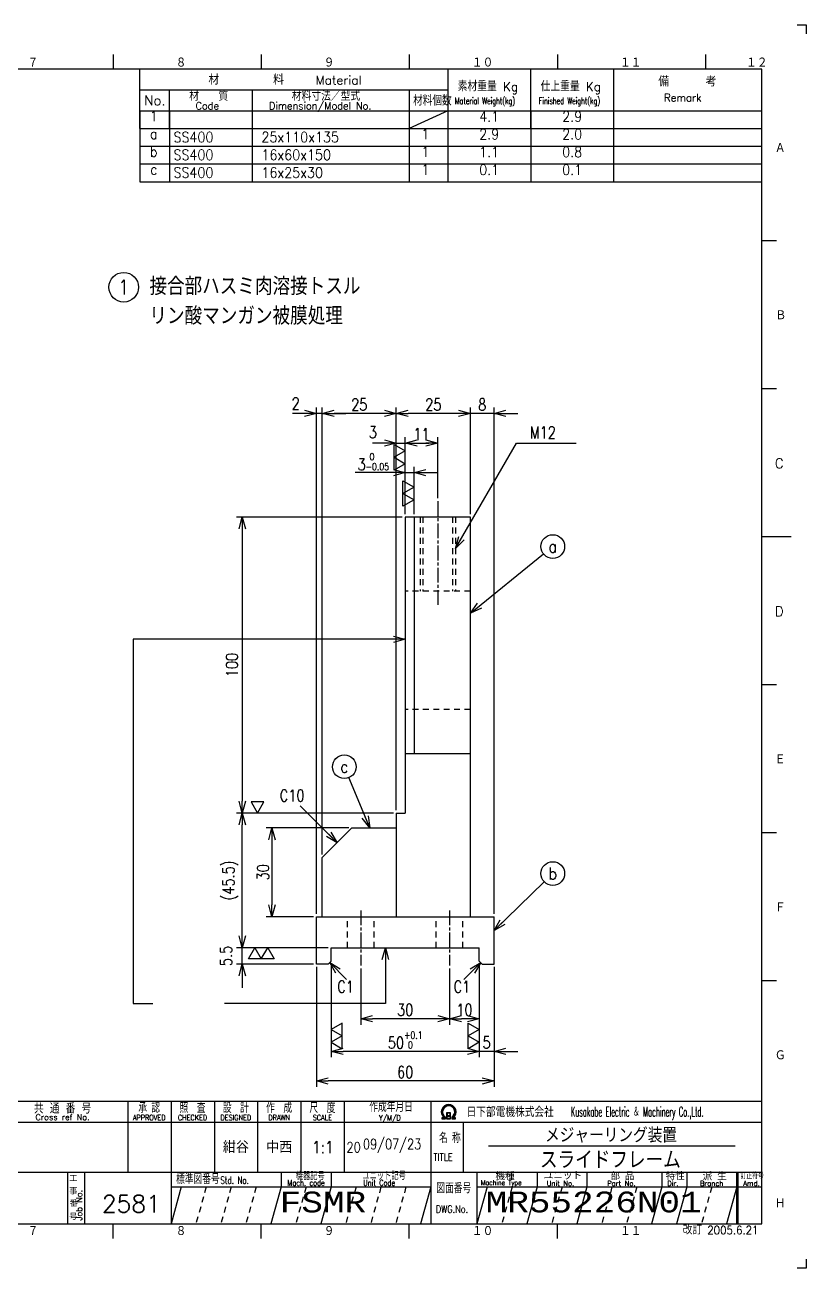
# Model space of a CAD drawing. Extents: x 0 to 594, y 0 to 420.
# Drawn here: x 330.2 to 594, y 0 to 420 of the extents above; entities that cross this region are included whole.
import ezdxf
from ezdxf.enums import TextEntityAlignment as Align

# ---------------------------------------------------------------- set-up
doc = ezdxf.new("R2010")
doc.units = 0
for name, pattern in [('GEN3A', [3.5, 2, -1.5]), ('GEN7A', [7.5, 5, -0.75, 1, -0.75]), ('HIDDEN2', [3.5, 2, -1.5])]:
    doc.linetypes.add(name, pattern=pattern)
doc.layers.get('0').update_dxf_attribs({"linetype": 'CONTINUOUS'})
doc.layers.get('DEFPOINTS').update_dxf_attribs({"linetype": 'CONTINUOUS'})
for name, color, linetype in [('2', 5, 'CONTINUOUS'), ('4', 3, 'CONTINUOUS'), ('5', 3, 'CONTINUOUS'), ('6', 52, 'CONTINUOUS'), ('7A', 4, 'GEN7A'), ('8', 1, 'CONTINUOUS'), ('9', 3, 'HIDDEN2'), ('RAHM2', 1, 'CONTINUOUS'), ('RAHM3', 52, 'CONTINUOUS')]:
    doc.layers.add(name, color=color, linetype=linetype)
doc.styles.add('DIMENSION', font='monotxt.shx', dxfattribs={"bigfont": 'bigfont.shx'})
doc.styles.get("Standard").update_dxf_attribs({"font": 'romans.shx', "width": 0.8, "bigfont": 'extfont.shx'})
doc.dimstyles.new('GEN-ISO', dxfattribs={"dimtxt": 4, "dimasz": 3, "dimexe": 2, "dimexo": 1, "dimgap": 1, "dimtad": 3, "dimdec": 3, "dimrnd": 0.001, "dimdsep": 46, "dimtxsty": 'Standard', "dimblk": 'OPEN30', "dimcen": 0, "dimclrt": 52, "dimadec": 0, "dimazin": 0, "dimtp": 0.1, "dimtm": 0.1, "dimtfac": 0.6, "dimtdec": 3, "dimtmove": 2, "dimatfit": 3, "dimldrblk": 'OPEN30', "dimfxl": 0, "dimarcsym": 0})

# ---------------------------------------------------------------- blocks, each defined once
blk = doc.blocks.new('1A2ﾌﾞﾋﾝ')
at = {"layer": 'RAHM2', "color": 5, "linetype": 'Continuous'}
for p, q in [((591, 420), (594, 420)), ((594, 420), (594, 417)), ((360, 410), (360, 405)), ((410, 410), (410, 405)), ((460, 410), (460, 405)), ((510, 410), (510, 405)), ((560, 410), (560, 405)), ((579, 405), (25, 405)), ((579, 15), (579, 405)), ((584, 347), (579, 347)), ((584, 347), (579, 347)), ((584, 297), (579, 297)), ((584, 297), (579, 297)), ((589, 247), (579, 247)), ((589, 247), (579, 247)), ((584, 197), (579, 197)), ((584, 197), (579, 197)), ((584, 147), (579, 147)), ((584, 147), (579, 147)), ((584, 97), (579, 97)), ((584, 97), (579, 97)), ((25, 15), (579, 15)), ((360, 10), (360, 15)), ((410, 10), (410, 15)), ((460, 10), (460, 15)), ((510, 10), (510, 15)), ((594, 0), (591, 0)), ((594, 3), (594, 0))]:
    blk.add_line(p, q, dxfattribs=at)
at = {"layer": 'RAHM2', "color": 7, "linetype": 'Continuous'}
for p, q in [((369, 385), (369, 405)), ((473, 405), (473, 385)), ((501, 385), (501, 405)), ((529, 405), (529, 385)), ((369, 398), (473, 398)), ((379, 385), (379, 398)), ((407, 398), (407, 385)), ((460, 398), (460, 385)), ((369, 391), (579, 391)), ((473, 391), (460, 385)), ((369, 385), (579, 385)), ((364.93, 56.26), (364.93, 32.42)), ((379.55, 56.26), (379.55, 15)), ((394.18, 56.26), (394.18, 32.42)), ((408.8, 56.26), (408.8, 32.42)), ((423.43, 56.26), (423.43, 32.42)), ((438.05, 56.26), (438.05, 32.42)), ((467.3, 56.26), (467.3, 15)), ((321.05, 49.26), (579, 49.26)), ((438.05, 49.26), (438.05, 32.42)), ((467.3, 49.26), (467.3, 49.26)), ((478.17, 49.26), (478.17, 32.42)), ((321.05, 32.42), (579, 32.42)), ((344.59, 32.42), (344.59, 15)), ((350.3, 32.42), (350.3, 15)), ((416.73, 32.42), (416.73, 27.42)), ((433.59, 32.42), (433.59, 27.42)), ((482.82, 32.42), (482.82, 15)), ((503.15, 32.42), (503.15, 27.42)), ((520, 32.42), (520, 27.42)), ((545.29, 32.42), (545.29, 27.42)), ((553.72, 32.42), (553.72, 27.42)), ((570.57, 15), (570.57, 32.42)), ((571.07, 15), (571.07, 32.42)), ((379.55, 27.42), (467.3, 27.42)), ((482.82, 27.42), (579, 27.42))]:
    blk.add_line(p, q, dxfattribs=at)
at = {"layer": 'RAHM2', "color": 3, "linetype": 'Continuous'}
for p, q in [((486.73, 41.35), (570.03, 41.35)), ((383.02, 27.42), (379.55, 15)), ((416.73, 27.42), (413.26, 15)), ((433.59, 27.42), (430.12, 15)), ((467.3, 27.42), (463.83, 15)), ((503.15, 27.42), (499.68, 15)), ((520, 27.42), (516.54, 15)), ((545.29, 27.42), (541.82, 15)), ((553.72, 27.42), (550.25, 15))]:
    blk.add_line(p, q, dxfattribs=at)
at = {"layer": 'RAHM2', "color": 3, "linetype": 'GEN3A'}
for p, q in [((391.44, 27.42), (387.98, 15)), ((399.87, 27.42), (396.41, 15)), ((408.3, 27.42), (404.84, 15)), ((425.16, 27.42), (421.69, 15)), ((442.01, 27.42), (438.55, 15)), ((450.44, 27.42), (446.98, 15)), ((458.87, 27.42), (455.41, 15)), ((494.72, 27.42), (491.25, 15)), ((511.57, 27.42), (508.11, 15)), ((528.43, 27.42), (524.97, 15)), ((536.86, 27.42), (533.39, 15)), ((562.14, 27.42), (558.68, 15))]:
    blk.add_line(p, q, dxfattribs=at)
at = {"layer": 'RAHM2', "color": 5, "linetype": 'Continuous'}
blk.add_lwpolyline([(579, 56.26), (321.05, 56.26), (321.05, 15)], dxfattribs=at)
at = {"layer": 'RAHM2', "color": 7, "linetype": 'Continuous'}
for points in [[(471.02, 50.4), (472.22, 50.4), (472.22, 51.01)], [(471.02, 50.58), (471.97, 50.58), (471.97, 50.91)], [(471.72, 50.82), (471.72, 50.75), (471.02, 50.75), (471.02, 50.4)], [(472.62, 52.51), (472.62, 50.4), (473.92, 50.4), (473.92, 52.51), (472.62, 52.51)], [(472.77, 52.36), (472.77, 51.53), (473.77, 51.53), (473.77, 52.36), (472.77, 52.36)], [(473.77, 51.38), (473.77, 50.55), (472.77, 50.55), (472.77, 51.38), (473.77, 51.38)], [(474.32, 50.98), (474.32, 50.4), (475.58, 50.4), (475.58, 50.75), (474.85, 50.75), (474.85, 50.8)], [(474.57, 50.87), (474.57, 50.58), (475.58, 50.58)]]:
    blk.add_lwpolyline(points, dxfattribs=at)
at = {"layer": 'RAHM2', "color": 3, "linetype": 'Continuous'}
for points in [[(486.29, 27.42), (482.82, 15)], [(570.57, 27.42), (570.57, 27.42), (567.11, 15)]]:
    blk.add_lwpolyline(points, dxfattribs=at)
at = {"layer": 'RAHM2', "color": 7, "linetype": 'Continuous'}
for radius, start, end in [(2.5, 308.2706, 230.8952), (2.28, 303.9949, 234.4013), (2.06, 299.8294, 238.4756)]:
    blk.add_arc((473.3, 52.76), radius, start, end, dxfattribs=at)
at = {"layer": '4', "width": 0.9}
blk.add_text('改訂 2005.6.21', height=2.8, dxfattribs=at).set_placement((577.91, 11.44), align=Align.RIGHT)
at = {"layer": 'RAHM2', "color": 5, "linetype": 'Continuous'}
for s, height, p in [('７', 3.31, (331.11, 405.6)), ('８', 3.31, (381.11, 405.6)), ('９', 3.31, (431.11, 405.6)), ('１０', 3.311, (481.11, 405.6)), ('１１', 3.311, (531.11, 405.6)), ('１２', 3.311, (573.72, 405.6)), ('Ａ', 3.31, (583.43, 376.71)), ('Ｂ', 3.31, (583.65, 320.24)), ('C', 3.31, (583.43, 270.24)), ('D', 3.31, (583.43, 220.24)), ('Ｅ', 3.31, (583.43, 170.24)), ('Ｆ', 3.31, (583.43, 120.24)), ('Ｇ', 3.31, (583.43, 70.24)), ('Ｈ', 3.31, (583.43, 20.24)), ('７', 3.31, (331.11, 10.87)), ('８', 3.31, (381.11, 10.87)), ('９', 3.31, (431.11, 10.87)), ('１０', 3.311, (481.11, 10.87)), ('１１', 3.311, (531.11, 10.87))]:
    blk.add_text(s, height=height, dxfattribs=at).set_placement(p)
at = {"layer": 'RAHM2', "color": 7, "linetype": 'Continuous'}
for s, height, p in [('材\u3000\u3000\u3000\u3000\u3000料', 3.311, (392.18, 399.82)), ('Material', 3, (428.34, 399.82)), ('素材重量 Kg', 3, (476.35, 397.63)), ('仕上重量 Kg', 3, (504.35, 397.63)), ('備     考', 3.311, (544.08, 399.21)), ('No.', 3.311, (370.5, 392.82)), ('材\u3000\u3000質', 3, (385.68, 394.39)), ('材料寸法／型式', 3, (420.33, 394.39)), ('Remark', 2.5, (546.03, 394.16)), ('Code', 2.4, (387.82, 391.45)), ('Dimension/Model No.', 2.4, (412.65, 391.45)), ('工', 2, (345.15, 29.24)), ('機種', 2.4, (489.08, 29.76)), ('ユニット', 2.4, (505.39, 29.96)), ('Unit No.', 1.7, (506.39, 27.76)), ('Part No.', 1.7, (526.81, 27.76)), ('部 品', 2.4, (527.93, 29.79)), ('特性', 2.4, (546.55, 29.78)), ('Dir.', 1.7, (547.09, 27.76)), ('Branch', 1.7, (558.13, 27.76)), ('派 生', 2.4, (559.06, 29.72)), ('Amd.', 1.7, (572.74, 27.76)), ('事', 2, (345.17, 24.92)), ('番', 2, (345.31, 20.76)), ('号', 2, (345.11, 16.28))]:
    blk.add_text(s, height=height, dxfattribs=at).set_placement(p)
for s, height, width, p in [('材料個数', 3, 0.8, (461.32, 392.79)), ('Material Weight(kg)', 2.2, 0.68, (475.37, 393.25)), ('Finished Weight(kg)', 2.2, 0.68, (503.74, 393.25)), ('作成年月日', 3, 0.7, (446.49, 52.82)), ('Kusakabe Electric ＆ Machinery Co.,Ltd.', 3.3108, 0.5, (514.56, 51.19)), ('Y/M/D', 1.8, 0.8, (449.79, 49.87)), ('20', 3.5, 0.8, (438.81, 39.08)), ('名 称', 3, 0.7, (470.06, 42.33)), ('TITLE', 2.5, 0.8, (468.18, 36.25)), ('標準図番号', 3, 0.7, (381.26, 28.44)), ('Std. No.', 2.5, 0.7, (396.23, 28.44)), ('Mach. code', 2, 0.7, (418.86, 27.83)), ('機器記号', 2.5, 0.7, (421.65, 29.77)), ('ユニット記号', 2.5, 0.7, (444.14, 29.85)), ('Unit Code', 2, 0.7, (444.45, 27.83)), ('Machine Type', 1.7, 0.9, (484.15, 28.05)), ('訂正符号', 2, 0.7, (571.87, 30.16)), ('図面番号', 3, 0.7, (469.15, 25.37))]:
    blk.add_text(s, height=height, dxfattribs=dict(at, width=width)).set_placement(p)
for s, height, p in [('共 通 番 号', 3, (342.93, 54.14)), ('Cross ref No.', 2, (342.93, 51.01))]:
    blk.add_text(s, height=height, dxfattribs=at).set_placement(p, align=Align.MIDDLE)
for s, height, width, p in [('承 認', 3, 0.7, (372.18, 54.35)), ('照  査', 3, 0.7, (386.8, 54.35)), ('設  計', 3, 0.7, (401.43, 54.35)), ('作  成', 3, 0.7, (416.05, 54.35)), ('尺  度', 3, 0.7, (430.67, 54.35)), ('APPROVED', 1.8, 0.8, (372.18, 50.85)), ('CHECKED', 1.8, 0.8, (386.8, 50.85)), ('DESIGNED', 1.8, 0.8, (401.43, 50.85)), ('DRAWN', 1.8, 0.8, (416.05, 50.85)), ('SCALE', 1.8, 0.8, (430.67, 50.85)), ('DWG.No.', 2.5, 0.8, (474.41, 19.96))]:
    blk.add_text(s, height=height, dxfattribs=dict(at, width=width)).set_placement(p, align=Align.MIDDLE)
at = {"layer": 'RAHM2', "color": 7, "linetype": 'Continuous', "width": 0.844147}
blk.add_text('日下部電機株式会社', height=3.311, dxfattribs=at).set_placement((479.35, 51.06), (508.79, 51.06), align=Align.FIT)
at = {"layer": 'RAHM2', "color": 7, "linetype": 'Continuous'}
blk.add_text('Job No.', height=2, rotation=90, dxfattribs=at).set_placement((349.5, 16.05))
at = {"layer": 'RAHM2', "color": 5, "linetype": 'Continuous', "width": 0.7}
for tag, p in [('HEADER3', (35, 392.01)), ('HEADER4', (54.75, 392)), ('HEADER15', (74.49, 392)), ('HEADER16', (94.43, 392))]:
    blk.add_attdef(tag, text='', height=6, dxfattribs=at).set_placement(p, align=Align.MIDDLE)
at = {"layer": 'RAHM2', "color": 7, "linetype": 'Continuous'}
blk.add_attdef('HEADER5', text='', height=2.5, dxfattribs=at).set_placement((63.69, 385.1), align=Align.BOTTOM_RIGHT)
for tag, height, width, p in [('HEADER25', 3.2, 0.63, (46.91, 45.38)), ('HEADER23', 3.33, 0.8, (71.4, 45.2)), ('HEADER24', 3.5, 0.8, (92.57, 45.22)), ('HEADER1', 5, 0.9, (528.12, 45.15)), ('HEADER7', 5, 0.8, (343.38, 40.8)), ('GEN-TITLE-SCA', 4, 0.85, (430.79, 40.85)), ('HEADER22', 3.2, 0.63, (46.91, 38.38)), ('HEADER20', 3.33, 0.8, (71.4, 38.2)), ('HEADER21', 3.5, 0.8, (92.57, 38.22)), ('HEADER2', 6, 0.9, (527.89, 36.68)), ('HEADER19', 3.2, 0.63, (46.91, 31.38)), ('HEADER17', 3.33, 0.8, (71.4, 31.2)), ('HEADER18', 3.5, 0.8, (92.57, 31.22)), ('HEADER11', 3.2, 0.63, (46.91, 24.38)), ('HEADER9', 3.33, 0.8, (71.4, 24.2)), ('HEADER10', 3.5, 0.8, (92.57, 24.22)), ('HEADER14', 3.31, 0.8, (295.54, 17.82))]:
    blk.add_attdef(tag, text='', height=height, dxfattribs=dict(at, width=width)).set_placement(p, align=Align.MIDDLE)
for tag, p in [('HEADER27', (401.45, 41.09)), ('HEADER26', (416.07, 41.09))]:
    blk.add_attdef(tag, text='', height=4, dxfattribs=at).set_placement(p, align=Align.MIDDLE)
at = {"layer": 'RAHM2', "color": 7, "linetype": 'Continuous', "width": 0.8}
blk.add_attdef('GEN-TITLE-DAT', text='', height=3.5, dxfattribs=at).set_placement((444.35, 39.1), align=Align.BOTTOM_LEFT)
at = {"layer": 'RAHM2', "color": 5, "linetype": 'Continuous', "style": 'DIMENSION', "width": 1.2}
for tag, p in [('HEADER13', (382.56, 16.75)), ('HEADER12', (416.26, 16.72)), ('GEN-TITLE-DWG', (485.79, 16.74))]:
    blk.add_attdef(tag, text='', height=7.02, dxfattribs=at).set_placement(p, align=Align.BOTTOM_LEFT)
at = {"layer": 'RAHM2', "color": 5, "linetype": 'Continuous', "style": 'DIMENSION'}
blk.add_attdef('HEADER8', text='', height=7.02, dxfattribs=at).set_placement((577.6, 16.71), align=Align.BOTTOM_RIGHT)
at = {"layer": 'RAHM2', "color": 5, "linetype": 'Continuous'}
blk.add_attdef('HEADER6', text='', height=5.8, dxfattribs=at).set_placement((376.09, 17.1), align=Align.BOTTOM_RIGHT)
blk = doc.blocks.new('_Open30')
at = {"color": 0, "linetype": 'ByBlock', "lineweight": -2}
for p, q in [((-1, 0.27), (0, 0)), ((0, 0), (-1, -0.27)), ((0, 0), (-1, 0))]:
    blk.add_line(p, q, dxfattribs=at)
blk = doc.blocks.new('*D26')
at = {"layer": '5', "color": 0, "lineweight": -2}
for p, q in [((457.62, 253.73), (401.62, 253.73)), ((403.62, 249.73), (403.62, 157.73)), ((454.62, 153.73), (401.62, 153.73))]:
    blk.add_line(p, q, dxfattribs=at)
at = {"layer": 'DEFPOINTS', "color": 0}
for p in [(458.62, 253.73), (403.62, 153.73), (455.62, 153.73)]:
    blk.add_point(p, dxfattribs=at)
at = {"layer": '5', "color": 0, "lineweight": -2, "xscale": 4, "yscale": 4, "zscale": 4}
for p, rotation in [((403.62, 253.73), 90), ((403.62, 153.73), 270)]:
    blk.add_blockref('_Open30', p, dxfattribs=dict(at, rotation=rotation))
at = {"layer": '5', "color": 52, "insert": (400.12, 203.73), "char_height": 4, "attachment_point": 5, "rotation": 90}
blk.add_mtext('100', dxfattribs=at)
blk = doc.blocks.new('*D27')
at = {"layer": '5', "color": 0, "lineweight": -2}
for p, q in [((428.62, 119.73), (428.62, 290.73)), ((424.62, 288.73), (420.62, 288.73)), ((430.62, 288.73), (428.62, 288.73)), ((434.62, 288.73), (438.62, 288.73))]:
    blk.add_line(p, q, dxfattribs=at)
at = {"layer": 'DEFPOINTS', "color": 0}
for p in [(428.62, 288.73), (430.62, 138.73), (428.62, 118.73)]:
    blk.add_point(p, dxfattribs=at)
at = {"layer": '5', "color": 0, "lineweight": -2, "xscale": 4, "yscale": 4, "zscale": 4}
blk.add_blockref('_Open30', (428.62, 288.73), dxfattribs=at)
at = {"layer": '5', "color": 0, "lineweight": -2, "xscale": 4, "yscale": 4, "zscale": 4, "rotation": 180}
blk.add_blockref('_Open30', (430.62, 288.73), dxfattribs=at)
at = {"layer": '5', "color": 52, "insert": (421.65, 292.09), "char_height": 4, "attachment_point": 5}
blk.add_mtext('2', dxfattribs=at)
blk = doc.blocks.new('*D28')
at = {"layer": '5', "color": 0, "lineweight": -2}
for p, q in [((430.62, 139.73), (430.62, 290.73)), ((451.62, 288.73), (434.62, 288.73))]:
    blk.add_line(p, q, dxfattribs=at)
at = {"layer": 'DEFPOINTS', "color": 0}
for p in [(430.62, 288.73), (455.62, 154.73), (430.62, 138.73)]:
    blk.add_point(p, dxfattribs=at)
at = {"layer": '5', "color": 0, "lineweight": -2, "xscale": 4, "yscale": 4, "zscale": 4, "rotation": 180}
blk.add_blockref('_Open30', (430.62, 288.73), dxfattribs=at)
at = {"layer": '5', "color": 0, "lineweight": -2, "xscale": 4, "yscale": 4, "zscale": 4}
blk.add_blockref('_Open30', (455.62, 288.73), dxfattribs=at)
at = {"layer": '5', "color": 52, "insert": (443.12, 291.73), "char_height": 4, "attachment_point": 5}
blk.add_mtext('25', dxfattribs=at)
blk = doc.blocks.new('*D29')
at = {"layer": '5', "color": 0, "lineweight": -2}
for p, q in [((455.62, 155.73), (455.62, 290.73)), ((476.62, 288.73), (459.62, 288.73))]:
    blk.add_line(p, q, dxfattribs=at)
at = {"layer": 'DEFPOINTS', "color": 0}
for p in [(455.62, 288.73), (480.62, 253.73), (455.62, 154.73)]:
    blk.add_point(p, dxfattribs=at)
at = {"layer": '5', "color": 0, "lineweight": -2, "xscale": 4, "yscale": 4, "zscale": 4, "rotation": 180}
blk.add_blockref('_Open30', (455.62, 288.73), dxfattribs=at)
at = {"layer": '5', "color": 0, "lineweight": -2, "xscale": 4, "yscale": 4, "zscale": 4}
blk.add_blockref('_Open30', (480.62, 288.73), dxfattribs=at)
at = {"layer": '5', "color": 52, "insert": (468.12, 291.73), "char_height": 4, "attachment_point": 5}
blk.add_mtext('25', dxfattribs=at)
blk = doc.blocks.new('*D30')
at = {"layer": '5', "color": 0, "lineweight": -2}
for p, q in [((480.62, 254.73), (480.62, 290.73)), ((488.62, 119.73), (488.62, 290.73)), ((476.62, 288.73), (472.62, 288.73)), ((488.62, 288.73), (480.62, 288.73)), ((492.62, 288.73), (496.62, 288.73))]:
    blk.add_line(p, q, dxfattribs=at)
at = {"layer": 'DEFPOINTS', "color": 0}
for p in [(480.62, 288.73), (480.62, 253.73), (488.62, 118.73)]:
    blk.add_point(p, dxfattribs=at)
at = {"layer": '5', "color": 0, "lineweight": -2, "xscale": 4, "yscale": 4, "zscale": 4}
blk.add_blockref('_Open30', (480.62, 288.73), dxfattribs=at)
at = {"layer": '5', "color": 0, "lineweight": -2, "xscale": 4, "yscale": 4, "zscale": 4, "rotation": 180}
blk.add_blockref('_Open30', (488.62, 288.73), dxfattribs=at)
at = {"layer": '5', "color": 52, "insert": (484.62, 291.73), "char_height": 4, "attachment_point": 5}
blk.add_mtext('8', dxfattribs=at)
blk = doc.blocks.new('*D31')
at = {"layer": '5', "color": 0, "lineweight": -2}
for p, q in [((451.62, 278.73), (447.62, 278.73)), ((455.62, 154.73), (455.62, 280.73)), ((455.62, 278.73), (458.62, 278.73)), ((458.62, 254.73), (458.62, 280.73)), ((462.62, 278.73), (466.62, 278.73))]:
    blk.add_line(p, q, dxfattribs=at)
at = {"layer": 'DEFPOINTS', "color": 0}
for p in [(458.62, 278.73), (458.62, 253.73), (455.62, 153.73)]:
    blk.add_point(p, dxfattribs=at)
at = {"layer": '5', "color": 0, "lineweight": -2, "xscale": 4, "yscale": 4, "zscale": 4}
blk.add_blockref('_Open30', (455.62, 278.73), dxfattribs=at)
at = {"layer": '5', "color": 0, "lineweight": -2, "xscale": 4, "yscale": 4, "zscale": 4, "rotation": 180}
blk.add_blockref('_Open30', (458.62, 278.73), dxfattribs=at)
at = {"layer": '5', "color": 52, "insert": (447.7, 282.38), "char_height": 4, "attachment_point": 5}
blk.add_mtext('3', dxfattribs=at)
blk = doc.blocks.new('*D32')
at = {"layer": '5', "color": 0, "lineweight": -2}
for p, q in [((428.62, 101.73), (428.62, 61.23)), ((488.62, 101.73), (488.62, 61.23)), ((484.62, 63.23), (432.62, 63.23))]:
    blk.add_line(p, q, dxfattribs=at)
at = {"layer": 'DEFPOINTS', "color": 0}
for p in [(428.62, 102.73), (488.62, 102.73), (428.62, 63.23)]:
    blk.add_point(p, dxfattribs=at)
at = {"layer": '5', "color": 0, "lineweight": -2, "xscale": 4, "yscale": 4, "zscale": 4, "rotation": 180}
blk.add_blockref('_Open30', (428.62, 63.23), dxfattribs=at)
at = {"layer": '5', "color": 0, "lineweight": -2, "xscale": 4, "yscale": 4, "zscale": 4}
blk.add_blockref('_Open30', (488.62, 63.23), dxfattribs=at)
at = {"layer": '5', "color": 52, "insert": (458.62, 66.23), "char_height": 4, "attachment_point": 5}
blk.add_mtext('60', dxfattribs=at)
blk = doc.blocks.new('*D33')
at = {"layer": '5', "color": 0, "lineweight": -2}
for p, q in [((473.62, 101.23), (473.62, 82.23)), ((483.62, 102.73), (483.62, 82.23)), ((479.62, 84.23), (477.62, 84.23))]:
    blk.add_line(p, q, dxfattribs=at)
at = {"layer": 'DEFPOINTS', "color": 0}
for p in [(473.62, 102.23), (483.62, 103.73), (473.62, 84.23)]:
    blk.add_point(p, dxfattribs=at)
at = {"layer": '5', "color": 0, "lineweight": -2, "xscale": 4, "yscale": 4, "zscale": 4, "rotation": 180}
blk.add_blockref('_Open30', (473.62, 84.23), dxfattribs=at)
at = {"layer": '5', "color": 0, "lineweight": -2, "xscale": 4, "yscale": 4, "zscale": 4}
blk.add_blockref('_Open30', (483.62, 84.23), dxfattribs=at)
at = {"layer": '5', "color": 52, "insert": (478.62, 87.23), "char_height": 4, "attachment_point": 5}
blk.add_mtext('10', dxfattribs=at)
blk = doc.blocks.new('*D34')
at = {"layer": '5', "color": 0, "lineweight": -2}
for p, q in [((483.62, 102.73), (483.62, 71.23)), ((488.62, 101.73), (488.62, 71.23)), ((479.62, 73.23), (475.62, 73.23)), ((488.62, 73.23), (483.62, 73.23)), ((492.62, 73.23), (496.62, 73.23))]:
    blk.add_line(p, q, dxfattribs=at)
at = {"layer": 'DEFPOINTS', "color": 0}
for p in [(483.62, 103.73), (488.62, 102.73), (483.62, 73.23)]:
    blk.add_point(p, dxfattribs=at)
at = {"layer": '5', "color": 0, "lineweight": -2, "xscale": 4, "yscale": 4, "zscale": 4}
blk.add_blockref('_Open30', (483.62, 73.23), dxfattribs=at)
at = {"layer": '5', "color": 0, "lineweight": -2, "xscale": 4, "yscale": 4, "zscale": 4, "rotation": 180}
blk.add_blockref('_Open30', (488.62, 73.23), dxfattribs=at)
at = {"layer": '5', "color": 52, "insert": (486.12, 76.23), "char_height": 4, "attachment_point": 5}
blk.add_mtext('5', dxfattribs=at)
blk = doc.blocks.new('*D35')
at = {"layer": '5', "color": 0, "lineweight": -2}
for p, q in [((433.62, 102.73), (433.62, 71.23)), ((483.62, 102.73), (483.62, 71.23)), ((479.62, 73.23), (437.62, 73.23))]:
    blk.add_line(p, q, dxfattribs=at)
at = {"layer": 'DEFPOINTS', "color": 0}
for p in [(433.62, 103.73), (483.62, 103.73), (433.62, 73.23)]:
    blk.add_point(p, dxfattribs=at)
at = {"layer": '5', "color": 0, "lineweight": -2, "xscale": 4, "yscale": 4, "zscale": 4, "rotation": 180}
blk.add_blockref('_Open30', (433.62, 73.23), dxfattribs=at)
at = {"layer": '5', "color": 0, "lineweight": -2, "xscale": 4, "yscale": 4, "zscale": 4}
blk.add_blockref('_Open30', (483.62, 73.23), dxfattribs=at)
at = {"layer": '5', "color": 52, "insert": (458.62, 77.03), "char_height": 4, "attachment_point": 5}
blk.add_mtext('50{\\H2.400000;\\S+0.1^  0;}', dxfattribs=at)
blk = doc.blocks.new('*D36')
at = {"layer": '5', "color": 0, "lineweight": -2}
for p, q in [((439.62, 148.73), (411.62, 148.73)), ((413.62, 144.73), (413.62, 122.73)), ((427.62, 118.73), (411.62, 118.73))]:
    blk.add_line(p, q, dxfattribs=at)
at = {"layer": 'DEFPOINTS', "color": 0}
for p in [(440.62, 148.73), (413.62, 118.73), (428.62, 118.73)]:
    blk.add_point(p, dxfattribs=at)
at = {"layer": '5', "color": 0, "lineweight": -2, "xscale": 4, "yscale": 4, "zscale": 4}
for p, rotation in [((413.62, 148.73), 90), ((413.62, 118.73), 270)]:
    blk.add_blockref('_Open30', p, dxfattribs=dict(at, rotation=rotation))
at = {"layer": '5', "color": 52, "insert": (410.62, 133.73), "char_height": 4, "attachment_point": 5, "rotation": 90}
blk.add_mtext('30', dxfattribs=at)
blk = doc.blocks.new('*D37')
at = {"layer": '5', "color": 0, "lineweight": -2}
for p, q in [((454.62, 153.73), (401.62, 153.73)), ((403.62, 112.23), (403.62, 149.73))]:
    blk.add_line(p, q, dxfattribs=at)
at = {"layer": 'DEFPOINTS', "color": 0}
for p in [(403.62, 153.73), (455.62, 153.73), (433.62, 108.23)]:
    blk.add_point(p, dxfattribs=at)
at = {"layer": '5', "color": 0, "lineweight": -2, "xscale": 4, "yscale": 4, "zscale": 4}
for p, rotation in [((403.62, 153.73), 90), ((403.62, 108.23), 270)]:
    blk.add_blockref('_Open30', p, dxfattribs=dict(at, rotation=rotation))
at = {"layer": '5', "color": 52, "insert": (399.58, 130.98), "char_height": 4, "attachment_point": 5, "rotation": 90}
blk.add_mtext('(45.5)', dxfattribs=at)
blk = doc.blocks.new('*D38')
at = {"layer": '5', "color": 0, "lineweight": -2}
for p, q in [((403.62, 112.23), (403.62, 116.23)), ((432.62, 108.23), (401.62, 108.23)), ((403.62, 102.73), (403.62, 108.23)), ((427.62, 102.73), (401.62, 102.73)), ((403.62, 98.73), (403.62, 94.73))]:
    blk.add_line(p, q, dxfattribs=at)
at = {"layer": 'DEFPOINTS', "color": 0}
for p in [(403.62, 108.23), (433.62, 108.23), (428.62, 102.73)]:
    blk.add_point(p, dxfattribs=at)
at = {"layer": '5', "color": 0, "lineweight": -2, "xscale": 4, "yscale": 4, "zscale": 4}
for p, rotation in [((403.62, 108.23), 270), ((403.62, 102.73), 90)]:
    blk.add_blockref('_Open30', p, dxfattribs=dict(at, rotation=rotation))
at = {"layer": '5', "color": 52, "insert": (398.12, 105.48), "char_height": 4, "attachment_point": 5, "rotation": 90}
blk.add_mtext('5.5', dxfattribs=at)
blk = doc.blocks.new('*D39')
at = {"layer": '5', "color": 0, "lineweight": -2}
for p, q in [((443.62, 101.23), (443.62, 82.23)), ((469.62, 84.23), (447.62, 84.23))]:
    blk.add_line(p, q, dxfattribs=at)
at = {"layer": 'DEFPOINTS', "color": 0}
for p in [(443.62, 102.23), (473.62, 102.23), (443.62, 84.23)]:
    blk.add_point(p, dxfattribs=at)
at = {"layer": '5', "color": 0, "lineweight": -2, "xscale": 4, "yscale": 4, "zscale": 4, "rotation": 180}
blk.add_blockref('_Open30', (443.62, 84.23), dxfattribs=at)
at = {"layer": '5', "color": 0, "lineweight": -2, "xscale": 4, "yscale": 4, "zscale": 4}
blk.add_blockref('_Open30', (473.62, 84.23), dxfattribs=at)
at = {"layer": '5', "color": 52, "insert": (458.62, 87.23), "char_height": 4, "attachment_point": 5}
blk.add_mtext('30', dxfattribs=at)
blk = doc.blocks.new('GENBALLOON1')
blk.add_circle((0, 0), 5)
at = {"flags": 1}
blk.add_attdef('GEN_PARENT', text='', height=2.5, dxfattribs=at).set_placement((0, 0), align=Align.MIDDLE)
blk.add_attdef('REF_NO', text='', height=3.5).set_placement((0, 0), align=Align.MIDDLE)
at = {"color": 7, "flags": 1}
for tag, p in [('5GENINF', (6.43, 0.96)), ('6GENINF', (6.43, 0.63)), ('7GENINF', (6.43, 0.3)), ('8GENINF', (6.43, -0.04)), ('9GENINF', (6.43, -0.37)), ('3GENINF', (6.43, -2.34)), ('4GENINF', (6.43, -2.67)), ('10GENINF', (6.43, -0.7)), ('11GENINF', (6.43, -1)), ('12GENINF', (6.43, -1.34)), ('13GENINF', (6.43, -1.67)), ('14GENINF', (6.43, -2)), ('15GENINF', (6.43, -3)), ('16GENINF', (6.43, -3.34)), ('17GENINF', (6.43, -3.7)), ('18GENINF', (6.43, -4.04)), ('19GENINF', (6.43, -4.37)), ('20GENINF', (6.43, -4.7)), ('21GENINF', (6.43, -5.04)), ('22GENINF', (6.43, -5.37))]:
    blk.add_attdef(tag, p, '', height=0.2, dxfattribs=at)
blk = doc.blocks.new('STDBUHIN')
at = {"color": 7}
for p, q in [((0, 0), (0, -6)), ((10, 0), (10, -6)), ((38, 0), (38, -6)), ((91, 0), (91, -6)), ((104, 0), (104, -6)), ((132, 0), (132, -6)), ((160, 0), (160, -6)), ((0, -6), (210, -6))]:
    blk.add_line(p, q, dxfattribs=at)
at = {"layer": 'RAHM3', "color": 7, "width": 0.9}
for tag, p in [('1GENST', (4.710911, -4.609434)), ('4GENST', (96.434633, -4.658422)), ('5GENST', (118, -4.729)), ('6GENST', (146, -4.729))]:
    blk.add_attdef(tag, text='', height=3.5, dxfattribs=at).set_placement(p, align=Align.BOTTOM_CENTER)
at = {"layer": 'RAHM3', "color": 7}
for tag, p, width in [('2GENST', (11.373533, -4.658422), 0.8), ('3GENST', (41.070972, -4.658422), 0.8), ('7GENST', (162.759538, -4.671383), 0.9)]:
    blk.add_attdef(tag, p, '', height=3.5, dxfattribs=dict(at, width=width))
blk = doc.blocks.new('*D40')
at = {"layer": '5', "color": 0, "lineweight": -2}
for p, q in [((458.62, 254.73), (458.62, 280.73)), ((462.62, 278.73), (465.62, 278.73)), ((469.62, 260.07), (469.62, 280.73))]:
    blk.add_line(p, q, dxfattribs=at)
at = {"layer": 'DEFPOINTS', "color": 0}
for p in [(469.62, 278.73), (469.62, 259.07), (458.62, 253.73)]:
    blk.add_point(p, dxfattribs=at)
at = {"layer": '5', "color": 0, "lineweight": -2, "xscale": 4, "yscale": 4, "zscale": 4, "rotation": 180}
blk.add_blockref('_Open30', (458.62, 278.73), dxfattribs=at)
at = {"layer": '5', "color": 0, "lineweight": -2, "xscale": 4, "yscale": 4, "zscale": 4}
blk.add_blockref('_Open30', (469.62, 278.73), dxfattribs=at)
at = {"layer": '5', "color": 52, "insert": (464.12, 281.73), "char_height": 4, "attachment_point": 5}
blk.add_mtext('11', dxfattribs=at)
blk = doc.blocks.new('*D41')
at = {"layer": '5', "color": 0, "lineweight": -2}
for p, q in [((458.62, 254.73), (458.62, 270.73)), ((461.62, 254.73), (461.62, 270.73)), ((454.62, 268.73), (450.62, 268.73)), ((458.62, 268.73), (461.62, 268.73)), ((465.62, 268.73), (469.62, 268.73))]:
    blk.add_line(p, q, dxfattribs=at)
at = {"layer": 'DEFPOINTS', "color": 0}
for p in [(461.62, 268.73), (458.62, 253.73), (461.62, 253.73)]:
    blk.add_point(p, dxfattribs=at)
at = {"layer": '5', "color": 0, "lineweight": -2, "xscale": 4, "yscale": 4, "zscale": 4}
blk.add_blockref('_Open30', (458.62, 268.73), dxfattribs=at)
at = {"layer": '5', "color": 0, "lineweight": -2, "xscale": 4, "yscale": 4, "zscale": 4, "rotation": 180}
blk.add_blockref('_Open30', (461.62, 268.73), dxfattribs=at)
at = {"layer": '5', "color": 52, "insert": (447.85, 272.42), "char_height": 4, "attachment_point": 5}
blk.add_mtext('3{\\H2.400000;\\S 0^ -0.05;}', dxfattribs=at)

msp = doc.modelspace()

# ---------------------------------------------------------------- linework, layer by layer
at = {"layer": '2'}
for p, q in [((458.6234, 253.7273), (458.6234, 153.7273)), ((480.6234, 253.7273), (458.6234, 253.7273)), ((461.6234, 253.7273), (461.6234, 173.7273)), ((480.6234, 118.7273), (480.6234, 253.7273)), ((480.6234, 173.7273), (458.6234, 173.7273)), ((455.6234, 153.7273), (455.6234, 118.7273)), ((455.6234, 153.7273), (458.6234, 153.7273)), ((440.6234, 148.7273), (430.6234, 138.7273)), ((440.6234, 148.7273), (455.6234, 148.7273)), ((430.6234, 118.7273), (430.6234, 138.7273)), ((428.6234, 118.7273), (488.6234, 118.7273)), ((428.6234, 102.7273), (428.6234, 118.7273)), ((488.6234, 102.7273), (488.6234, 118.7273)), ((433.6234, 108.2273), (483.6234, 108.2273)), ((433.6234, 103.7273), (433.6234, 108.2273)), ((483.6234, 103.7273), (483.6234, 108.2273)), ((432.6234, 102.7273), (428.6234, 102.7273)), ((433.6234, 103.7273), (432.6234, 102.7273)), ((483.6234, 103.7273), (484.6234, 102.7273)), ((484.6234, 102.7273), (488.6234, 102.7273))]:
    msp.add_line(p, q, dxfattribs=at)
at = {"layer": '5'}
for p, q in [((496.1872, 278.7273), (516.301, 278.7273)), ((450.6234, 268.7273), (441.6784, 268.7273))]:
    msp.add_line(p, q, dxfattribs=at)
at = {"layer": '7A'}
for p, q in [((469.6234, 259.075), (469.6234, 223.3365)), ((443.6234, 120.8512), (443.6234, 102.2273)), ((473.6234, 120.8512), (473.6234, 102.2273))]:
    msp.add_line(p, q, dxfattribs=at)
at = {"layer": '8'}
for points in [[(458.6234, 276.0903), (454.8734, 273.9253), (454.8734, 278.2553), (458.6234, 276.0903)], [(458.6234, 271.7603), (454.8734, 269.5953), (454.8734, 273.9253), (458.6234, 271.7603)], [(461.6234, 263.8472), (457.8734, 261.6822), (457.8734, 266.0122), (461.6234, 263.8472)], [(461.6234, 259.5172), (457.8734, 257.3522), (457.8734, 261.6822), (461.6234, 259.5172)], [(408.7725, 153.7273), (410.9375, 157.4773), (406.6075, 157.4773), (408.7725, 153.7273)], [(407.8695, 108.2273), (410.0345, 104.4773), (405.7045, 104.4773), (407.8695, 108.2273)], [(412.1995, 108.2273), (414.3645, 104.4773), (410.0345, 104.4773), (412.1995, 108.2273)], [(433.6234, 80.6316), (437.3734, 78.4666), (437.3734, 82.7966), (433.6234, 80.6316)], [(483.6234, 80.6316), (479.8734, 78.4666), (479.8734, 82.7966), (483.6234, 80.6316)], [(433.6234, 76.3016), (437.3734, 74.1366), (437.3734, 78.4666), (433.6234, 76.3016)], [(483.6234, 76.3016), (479.8734, 74.1366), (479.8734, 78.4666), (483.6234, 76.3016)]]:
    msp.add_lwpolyline(points, close=True, dxfattribs=at)
at = {"layer": '9'}
for p, q in [((463.6234, 253.7273), (463.6234, 228.7273)), ((464.6234, 253.7273), (464.6234, 228.7273)), ((474.6234, 253.7273), (474.6234, 228.7273)), ((475.6234, 253.7273), (475.6234, 228.7273)), ((480.6234, 228.7273), (458.6234, 228.7273)), ((480.6234, 188.7273), (458.6234, 188.7273)), ((439.1234, 108.2273), (439.1234, 118.7273)), ((448.1234, 108.2273), (448.1234, 118.7273)), ((469.1234, 108.2273), (469.1234, 118.7273)), ((478.1234, 108.2273), (478.1234, 118.7273))]:
    msp.add_line(p, q, dxfattribs=at)

# ---------------------------------------------------------------- block references
at = {"layer": '2'}
ref = msp.add_blockref('1A2ﾌﾞﾋﾝ', (0, 0), dxfattribs=at)
ref.add_attrib('GEN-TITLE-DWG', 'MR55226N01', dxfattribs={"layer": 'RAHM2', "color": 5, "linetype": 'Continuous', "height": 7.023, "style": 'DIMENSION', "width": 1.2}).set_placement((485.79, 16.7355), align=Align.BOTTOM_LEFT)
ref.add_attrib('GEN-TITLE-DAT', '09/07/23', dxfattribs={"layer": 'RAHM2', "color": 7, "linetype": 'Continuous', "height": 3.5, "width": 0.8}).set_placement((444.3535, 39.1023), align=Align.BOTTOM_LEFT)
ref.add_attrib('GEN-TITLE-SCA', '1:1', dxfattribs={"layer": 'RAHM2', "color": 7, "linetype": 'Continuous', "height": 4, "width": 0.85}).set_placement((430.7913, 40.8503), align=Align.MIDDLE)
ref.add_attrib('HEADER1', 'メジャーリング装置', dxfattribs={"layer": 'RAHM2', "color": 7, "linetype": 'Continuous', "height": 5, "width": 0.9}).set_placement((528.1224, 45.1474), align=Align.MIDDLE)
ref.add_attrib('HEADER2', 'スライドフレーム', dxfattribs={"layer": 'RAHM2', "color": 7, "linetype": 'Continuous', "height": 6, "width": 0.9}).set_placement((527.8944, 36.6784), align=Align.MIDDLE)
ref.add_attrib('HEADER6', '2581', dxfattribs={"layer": 'RAHM2', "color": 5, "linetype": 'Continuous', "height": 5.8}).set_placement((376.0883, 17.0998), align=Align.BOTTOM_RIGHT)
ref.add_attrib('HEADER12', 'FSMR', dxfattribs={"layer": 'RAHM2', "color": 5, "linetype": 'Continuous', "height": 7.023, "style": 'DIMENSION', "width": 1.2}).set_placement((416.2581, 16.7195), align=Align.BOTTOM_LEFT)
ref.add_attrib('HEADER27', '紺谷', dxfattribs={"layer": 'RAHM2', "color": 7, "linetype": 'Continuous', "height": 4}).set_placement((401.4495, 41.0902), align=Align.MIDDLE)
ref.add_attrib('HEADER26', '中西', dxfattribs={"layer": 'RAHM2', "color": 7, "linetype": 'Continuous', "height": 4}).set_placement((416.0739, 41.0902), align=Align.MIDDLE)
at = {"layer": '5'}
ref = msp.add_blockref('GENBALLOON1', (363.5637, 331.3743), dxfattribs=at)
ref.add_attrib('REF_NO', '1', dxfattribs={"color": 7, "height": 5, "width": 0.9}).set_placement((363.5637, 331.3743), align=Align.MIDDLE_CENTER)
ref = msp.add_blockref('GENBALLOON1', (508.4581, 243.7729), dxfattribs=dict(at, xscale=0.8, yscale=0.8, zscale=0.8))
ref.add_attrib('REF_NO', 'a', dxfattribs={"color": 7, "height": 4, "width": 0.9}).set_placement((508.4581, 243.7729), align=Align.MIDDLE_CENTER)
ref = msp.add_blockref('GENBALLOON1', (438.0641, 169.3835), dxfattribs=dict(at, xscale=0.8, yscale=0.8, zscale=0.8))
ref.add_attrib('REF_NO', 'c', dxfattribs={"color": 7, "height": 4, "width": 0.9}).set_placement((438.0641, 169.3835), align=Align.MIDDLE_CENTER)
ref = msp.add_blockref('GENBALLOON1', (508.4581, 133.3025), dxfattribs=dict(at, xscale=0.8, yscale=0.8, zscale=0.8))
ref.add_attrib('REF_NO', 'b', dxfattribs={"color": 7, "height": 4, "width": 0.9}).set_placement((508.4581, 133.3025), align=Align.MIDDLE_CENTER)
at = {"layer": 'RAHM2'}
msp.add_blockref('STDBUHIN', (369, 391), dxfattribs=at).add_auto_attribs({'1GENST': '1', '5GENST': '4.1', '6GENST': '2.9'})
ref = msp.add_blockref('STDBUHIN', (369, 385), dxfattribs=at)
ref.add_attrib('1GENST', 'a', dxfattribs={"layer": 'RAHM3', "color": 7, "height": 3.5, "width": 0.9}).set_placement((373.711, 380.3906), align=Align.BOTTOM_CENTER)
ref.add_attrib('2GENST', 'SS400', (380.3736, 380.3416), dxfattribs={"layer": 'RAHM3', "color": 7, "height": 3.5, "width": 0.9})
ref.add_attrib('3GENST', '25x110x135', (410.071, 380.3416), dxfattribs={"layer": 'RAHM3', "color": 7, "height": 3.5, "width": 0.9})
ref.add_attrib('4GENST', '1', dxfattribs={"layer": 'RAHM3', "color": 7, "height": 3.5, "width": 0.9}).set_placement((465.4347, 380.3416), align=Align.BOTTOM_CENTER)
ref.add_attrib('5GENST', '2.9', dxfattribs={"layer": 'RAHM3', "color": 7, "height": 3.5, "width": 0.9}).set_placement((487, 380.271), align=Align.BOTTOM_CENTER)
ref.add_attrib('6GENST', '2.0', dxfattribs={"layer": 'RAHM3', "color": 7, "height": 3.5, "width": 0.9}).set_placement((515, 380.271), align=Align.BOTTOM_CENTER)
ref = msp.add_blockref('STDBUHIN', (369, 379), dxfattribs=at)
ref.add_attrib('1GENST', 'b', dxfattribs={"layer": 'RAHM3', "color": 7, "height": 3.5, "width": 0.9}).set_placement((373.711, 374.3906), align=Align.BOTTOM_CENTER)
ref.add_attrib('2GENST', 'SS400', (380.3736, 374.3416), dxfattribs={"layer": 'RAHM3', "color": 7, "height": 3.5, "width": 0.9})
ref.add_attrib('3GENST', '16x60x150', (410.071, 374.3416), dxfattribs={"layer": 'RAHM3', "color": 7, "height": 3.5, "width": 0.9})
ref.add_attrib('4GENST', '1', dxfattribs={"layer": 'RAHM3', "color": 7, "height": 3.5, "width": 0.9}).set_placement((465.4347, 374.3416), align=Align.BOTTOM_CENTER)
ref.add_attrib('5GENST', '1.1', dxfattribs={"layer": 'RAHM3', "color": 7, "height": 3.5, "width": 0.9}).set_placement((487, 374.271), align=Align.BOTTOM_CENTER)
ref.add_attrib('6GENST', '0.8', dxfattribs={"layer": 'RAHM3', "color": 7, "height": 3.5, "width": 0.9}).set_placement((515, 374.271), align=Align.BOTTOM_CENTER)
ref = msp.add_blockref('STDBUHIN', (369, 373), dxfattribs=at)
ref.add_attrib('1GENST', 'c', dxfattribs={"layer": 'RAHM3', "color": 7, "height": 3.5, "width": 0.9}).set_placement((373.711, 368.3906), align=Align.BOTTOM_CENTER)
ref.add_attrib('2GENST', 'SS400', (380.3736, 368.3416), dxfattribs={"layer": 'RAHM3', "color": 7, "height": 3.5, "width": 0.9})
ref.add_attrib('3GENST', '16x25x30', (410.071, 368.3416), dxfattribs={"layer": 'RAHM3', "color": 7, "height": 3.5, "width": 0.9})
ref.add_attrib('4GENST', '1', dxfattribs={"layer": 'RAHM3', "color": 7, "height": 3.5, "width": 0.9}).set_placement((465.4347, 368.3416), align=Align.BOTTOM_CENTER)
ref.add_attrib('5GENST', '0.1', dxfattribs={"layer": 'RAHM3', "color": 7, "height": 3.5, "width": 0.9}).set_placement((487, 368.271), align=Align.BOTTOM_CENTER)
ref.add_attrib('6GENST', '0.1', dxfattribs={"layer": 'RAHM3', "color": 7, "height": 3.5, "width": 0.9}).set_placement((515, 368.271), align=Align.BOTTOM_CENTER)

# ---------------------------------------------------------------- texts
at = {"layer": '6'}
for s, height, width, p in [('接合部ハスミ肉溶接トスル', 6, 0.9, (372.2458, 328.6993)), ('リン酸マンガン被膜処理', 6, 0.9, (372.2458, 318.6993)), ('M12', 4, 0.8, (500.7157, 280.3092)), ('C10', 4, 0.8, (416.264, 157.6185)), ('C1', 4, 0.8, (435.6812, 93.0793)), ('C1', 4, 0.8, (474.9678, 93.0793))]:
    msp.add_text(s, height=height, dxfattribs=dict(at, width=width)).set_placement(p)

# ---------------------------------------------------------------- dimensions: what is measured, and where the dimension line sits
at = {"layer": '5'}
for base, p1, p2, override, picture, middle in [((428.6234, 288.7273), (430.6234, 138.7273), (428.6234, 118.7273), {"dimasz": 4, "dimse1": 1}, '*D27', (421.652, 292.0914)), ((458.6234, 278.7273), (455.6234, 153.7273), (458.6234, 253.7273), {"dimasz": 4}, '*D31', (447.6965, 282.3798)), ((461.6234, 268.7273), (458.6234, 253.7273), (461.6234, 253.7273), {"dimasz": 4, "dimgap": 1.5, "dimtol": 1, "dimtp": 0, "dimtm": 0.05}, '*D41', (447.8477, 272.4155))]:
    dim = msp.add_linear_dim(base=base, p1=p1, p2=p2, dimstyle='GEN-ISO', override=override, dxfattribs=at)
    dim.commit()
    dim.dimension.update_dxf_attribs({"geometry": picture, "text_midpoint": middle, "dimtype": 160})
for base, p1, p2, override, picture, middle in [((430.6234, 288.7273), (455.6234, 154.7273), (430.6234, 138.7273), {"dimasz": 4, "dimse1": 1}, '*D28', (443.1234, 291.7273)), ((455.6234, 288.7273), (480.6234, 253.7273), (455.6234, 154.7273), {"dimasz": 4, "dimse1": 1}, '*D29', (468.1234, 291.7273)), ((480.6234, 288.7273), (488.6234, 118.7273), (480.6234, 253.7273), {"dimasz": 4}, '*D30', (484.6234, 291.7273)), ((469.6234, 278.7273), (458.6234, 253.7273), (469.6234, 259.075), {"dimasz": 4}, '*D40', (464.1234, 281.7273)), ((428.6234, 63.2273), (488.6234, 102.7273), (428.6234, 102.7273), {"dimasz": 4}, '*D32', (458.6234, 66.2273)), ((433.6234, 73.2273), (483.6234, 103.7273), (433.6234, 103.7273), {"dimasz": 4, "dimtol": 1, "dimtm": 0}, '*D35', (458.6234, 77.0273)), ((443.6234, 84.2273), (473.6234, 102.2273), (443.6234, 102.2273), {"dimasz": 4, "dimse1": 1}, '*D39', (458.6234, 87.2273)), ((473.6234, 84.2273), (483.6234, 103.7273), (473.6234, 102.2273), {"dimasz": 4}, '*D33', (478.6234, 87.2273)), ((483.6234, 73.2273), (488.6234, 102.7273), (483.6234, 103.7273), {"dimasz": 4}, '*D34', (486.1234, 76.2273))]:
    dim = msp.add_linear_dim(base=base, p1=p1, p2=p2, dimstyle='GEN-ISO', override=override, dxfattribs=at)
    dim.commit()
    dim.dimension.update_dxf_attribs({"geometry": picture, "text_midpoint": middle})
for base, p1, p2, override, picture, middle in [((403.6234, 153.7273), (458.6234, 253.7273), (455.6234, 153.7273), {"dimasz": 4, "dimgap": 1.5, "dimtm": 0}, '*D26', (400.1234, 203.7273)), ((413.6234, 118.7273), (440.6234, 148.7273), (428.6234, 118.7273), {"dimasz": 4}, '*D36', (410.6234, 133.7273)), ((403.6234, 108.2273), (428.6234, 102.7273), (433.6234, 108.2273), {"dimasz": 4}, '*D38', (398.1234, 105.4773))]:
    dim = msp.add_linear_dim(base=base, p1=p1, p2=p2, angle=90, dimstyle='GEN-ISO', override=override, dxfattribs=at)
    dim.commit()
    dim.dimension.update_dxf_attribs({"geometry": picture, "text_midpoint": middle})
dim = msp.add_linear_dim(base=(403.6234, 153.7273), p1=(433.6234, 108.2273), p2=(455.6234, 153.7273), angle=90, text='(<>)', dimstyle='GEN-ISO', override={"dimasz": 4, "dimse1": 1}, dxfattribs=at)
dim.commit()
dim.dimension.update_dxf_attribs({"geometry": '*D37', "text_midpoint": (399.5757, 130.9773)})

# ---------------------------------------------------------------- leaders
for points, override in [([(475.6234, 243.1097), (496.1872, 278.7273)], {"dimasz": 4, "dimgap": 1.5, "dimtol": 1, "dimtp": 0.3, "dimtm": -0.2}), ([(480.6234, 221.2715), (505.3474, 241.2583)], {"dimasz": 4, "dimgap": 1.5, "dimtol": 1, "dimtp": 0.3, "dimtm": -0.2}), ([(458.6234, 212.4465), (366.8022, 212.4465), (366.8022, 89.4389), (373.4366, 89.4389)], {"dimasz": 4, "dimgap": 1.5, "dimtol": 1, "dimtp": 0.3, "dimtm": -0.2}), ([(446.66, 148.7273), (439.6009, 165.6905)], {"dimasz": 4, "dimgap": 1.5, "dimtol": 1, "dimtp": 0.3, "dimtm": -0.2}), ([(435.6234, 143.7273), (423.1977, 156.153)], {"dimasz": 4, "dimgap": 1.5, "dimtol": 1, "dimtp": 0.3, "dimtm": -0.2}), ([(488.6234, 114.0592), (505.5872, 130.5172)], {"dimasz": 4, "dimgap": 1.5, "dimtol": 1, "dimtp": 0.3, "dimtm": -0.2}), ([(451.9499, 108.2273), (451.9499, 89.4389), (397.5889, 89.4389)], {"dimasz": 4, "dimgap": 1.5, "dimtol": 1, "dimtp": 0.3, "dimtm": -0.2}), ([(433.1234, 103.2273), (438.8439, 97.5067)], {"dimasz": 4, "dimtol": 1, "dimtm": 0}), ([(484.1234, 103.2273), (478.4118, 97.5157)], {"dimasz": 4, "dimtol": 1, "dimtm": 0})]:
    msp.add_leader(points, dimstyle='GEN-ISO', override=override, dxfattribs=at)

doc.saveas('drawing.dxf')
